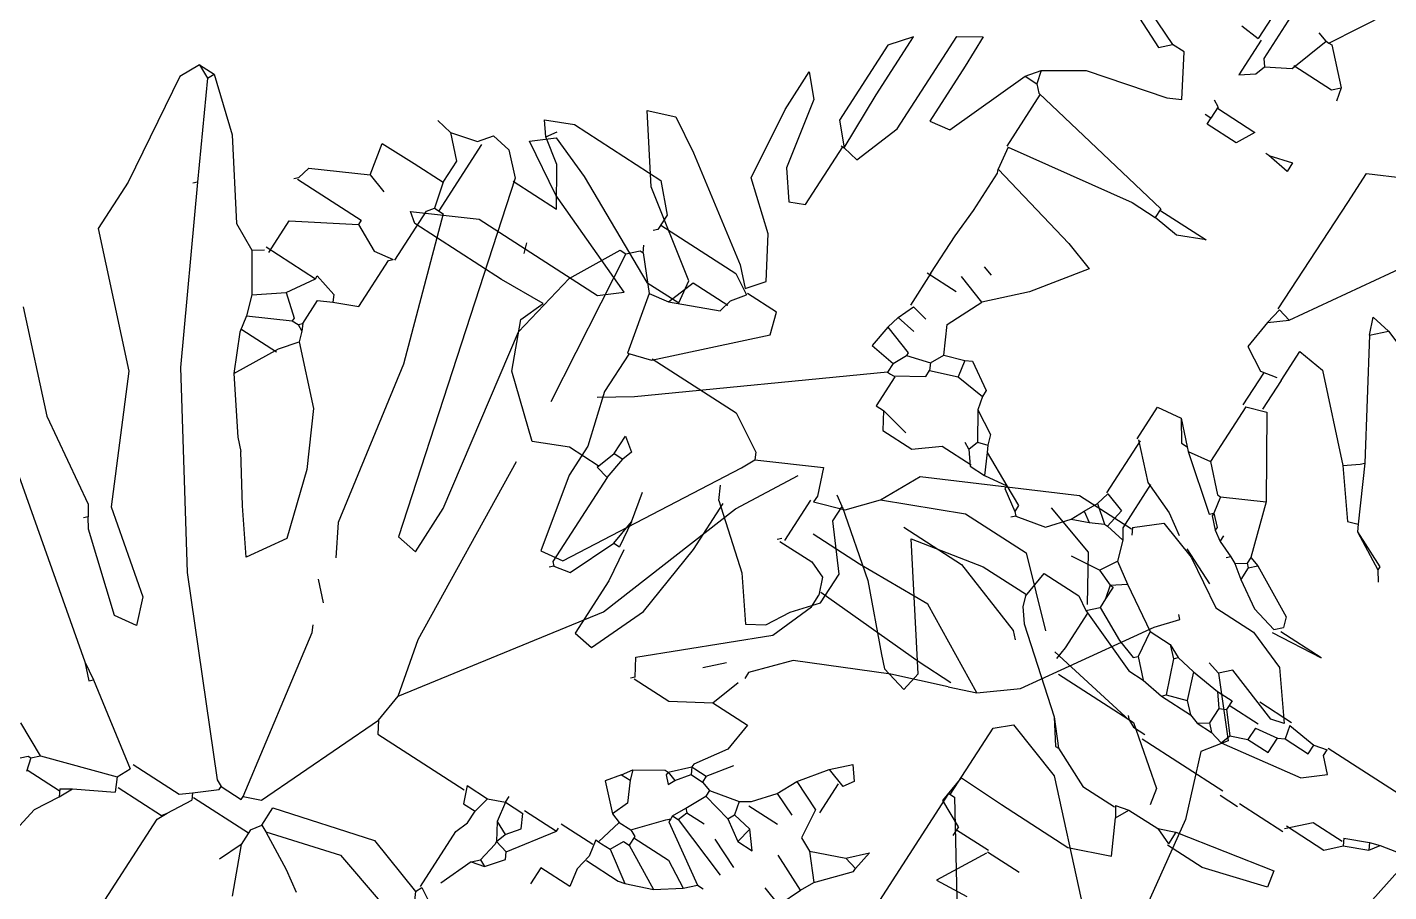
# Model space of a CAD drawing. Header units: metres. Extents: x 1769 to 3632, y 809 to 2652.
# Drawn here: x 2738.3548 to 2738.5977, y 1806.4621 to 1806.6162 of the extents above; entities that cross this region are included whole.
import ezdxf

# ---------------------------------------------------------------- set-up
doc = ezdxf.new("R2010")
doc.units = ezdxf.units.M
doc.header["$LTSCALE"] = 10
doc.layers.add('A-ELEV0', color=7, linetype='Continuous')
doc.layers.add('L-PLNT', color=66, linetype='Continuous')

# ---------------------------------------------------------------- blocks, each defined once
blk = doc.blocks.new('GARRA DE LEON')
at = {"layer": 'L-PLNT', "color": 65, "linetype": 'Continuous'}
for p, q in [((1272.9747, 334.9679), (1272.9706, 334.9514)), ((1273.0286, 334.9265), (1272.9747, 334.9679)), ((1272.8132, 334.9306), (1272.689, 334.9493)), ((1272.9706, 334.9514), (1272.9954, 334.881)), ((1272.8919, 334.9017), (1272.8132, 334.9306)), ((1272.9209, 334.9224), (1272.8919, 334.9017)), ((1272.983, 334.8685), (1272.9209, 334.9224)), ((1273.0472, 334.8768), (1273.0286, 334.9265)), ((1272.8256, 334.881), (1272.805, 334.8851)), ((1272.8774, 334.8147), (1272.8256, 334.881)), ((1272.9954, 334.881), (1272.983, 334.8685)), ((1272.7718, 334.7691), (1272.6642, 334.8768)), ((1272.983, 334.8685), (1272.9872, 334.852)), ((1273.0472, 334.823), (1273.0472, 334.8768)), ((1272.8774, 334.707), (1272.8774, 334.8147)), ((1273.0824, 334.765), (1273.0472, 334.823)), ((1272.9872, 334.7733), (1273.012, 334.794)), ((1273.012, 334.794), (1273.0162, 334.7898)), ((1272.7967, 334.6946), (1272.7718, 334.7691)), ((1272.8836, 334.707), (1272.9872, 334.7733)), ((1273.099, 334.7153), (1273.0824, 334.765)), ((1272.6849, 334.6822), (1272.5689, 334.7609)), ((1273.0741, 334.6863), (1273.099, 334.7153)), ((1272.8381, 334.678), (1272.8836, 334.707)), ((1272.6849, 334.6739), (1272.6849, 334.6822)), ((1272.7801, 334.676), (1272.7967, 334.6946)), ((1272.9085, 334.6967), (1272.8919, 334.6946)), ((1272.9582, 334.6967), (1272.9085, 334.6967)), ((1273.0203, 334.6573), (1272.9665, 334.6905)), ((1273.0741, 334.6863), (1273.0658, 334.6905)), ((1273.0721, 334.6118), (1273.0721, 334.6863)), ((1272.5316, 334.6739), (1272.6849, 334.6739)), ((1272.6849, 334.676), (1272.7801, 334.676)), ((1272.805, 334.6366), (1272.8381, 334.678)), ((1272.9789, 334.5952), (1272.9126, 334.6656)), ((1273.041, 334.5911), (1273.0203, 334.6573)), ((1272.573, 334.6325), (1272.5482, 334.6283)), ((1272.5523, 334.6118), (1272.573, 334.6325)), ((1272.7925, 334.6035), (1272.805, 334.6366)), ((1272.805, 334.6366), (1272.8629, 334.529)), ((1272.8919, 334.6325), (1272.8836, 334.6408)), ((1272.925, 334.5372), (1272.8919, 334.6325)), ((1272.5068, 334.5952), (1272.544, 334.6283)), ((1272.544, 334.6283), (1272.5482, 334.6283)), ((1272.5523, 334.6118), (1272.5482, 334.6283)), ((1272.5358, 334.5704), (1272.5523, 334.6118)), ((1272.7925, 334.6035), (1272.7677, 334.5372)), ((1272.7987, 334.5579), (1272.7987, 334.6035)), ((1272.9872, 334.4378), (1273.0721, 334.6118)), ((1272.4612, 334.5745), (1272.4902, 334.5869)), ((1272.4902, 334.5869), (1272.5068, 334.5952)), ((1272.4902, 334.5869), (1272.5109, 334.5414)), ((1272.5358, 334.5704), (1272.5068, 334.5952)), ((1272.9789, 334.5082), (1272.9789, 334.5952)), ((1272.4612, 334.5745), (1272.4695, 334.5497)), ((1272.544, 334.5538), (1272.5358, 334.5704)), ((1272.6352, 334.5704), (1272.6227, 334.5621)), ((1272.6517, 334.5579), (1272.6352, 334.5704)), ((1272.5813, 334.5497), (1272.544, 334.5538)), ((1272.5813, 334.5559), (1272.6227, 334.5559)), ((1272.631, 334.5372), (1272.6227, 334.5621)), ((1272.631, 334.5372), (1272.6517, 334.5579)), ((1272.805, 334.413), (1272.7987, 334.5579)), ((1272.5979, 334.5124), (1272.5813, 334.5497)), ((1272.5979, 334.5124), (1272.631, 334.5372)), ((1272.7677, 334.5372), (1272.718, 334.4296)), ((1272.925, 334.4544), (1272.925, 334.5372)), ((1272.542, 334.4793), (1272.542, 334.5207)), ((1272.573, 334.5), (1272.5606, 334.529)), ((1272.8629, 334.529), (1272.8588, 334.4337)), ((1272.4861, 334.4668), (1272.4695, 334.5041)), ((1272.4985, 334.4917), (1272.4985, 334.5124)), ((1272.4985, 334.5124), (1272.5192, 334.4958)), ((1272.573, 334.5), (1272.5979, 334.5124)), ((1272.9375, 334.413), (1272.9789, 334.5082)), ((1272.4281, 334.4793), (1272.4281, 334.4875)), ((1272.4819, 334.4171), (1272.4529, 334.4958)), ((1272.4985, 334.4917), (1272.5192, 334.4958)), ((1272.515, 334.4668), (1272.4985, 334.4917)), ((1272.5234, 334.471), (1272.5192, 334.4958)), ((1272.5482, 334.4793), (1272.573, 334.5)), ((1272.4157, 334.4668), (1272.4281, 334.4793)), ((1272.4736, 334.4089), (1272.4281, 334.4793)), ((1272.515, 334.4668), (1272.5234, 334.471)), ((1272.5399, 334.4668), (1272.5234, 334.471)), ((1272.5399, 334.4668), (1272.5482, 334.4793)), ((1272.395, 334.4378), (1272.4157, 334.4668)), ((1272.4343, 334.4337), (1272.4157, 334.4668)), ((1272.5234, 334.4296), (1272.515, 334.4668)), ((1272.5316, 334.4296), (1272.5399, 334.4668)), ((1272.3825, 334.4047), (1272.395, 334.4378)), ((1272.424, 334.384), (1272.395, 334.4378)), ((1272.4944, 334.4213), (1272.4944, 334.4461)), ((1272.544, 334.4171), (1272.573, 334.4378)), ((1272.9375, 334.413), (1272.9872, 334.4378)), ((1272.4343, 334.384), (1272.4343, 334.4337)), ((1272.4819, 334.4171), (1272.4944, 334.4213)), ((1272.4985, 334.4171), (1272.4944, 334.4213)), ((1272.4985, 334.4171), (1272.5234, 334.4296)), ((1272.5316, 334.4296), (1272.5234, 334.4296)), ((1272.5358, 334.4171), (1272.5316, 334.4296)), ((1272.5855, 334.4213), (1272.5482, 334.3964)), ((1272.6227, 334.4254), (1272.5855, 334.4213)), ((1272.6227, 334.3757), (1272.6227, 334.4254)), ((1272.718, 334.4296), (1272.6766, 334.3923)), ((1272.8588, 334.4337), (1272.8588, 334.3674)), ((1272.3805, 334.3964), (1272.3825, 334.4047)), ((1272.4074, 334.3674), (1272.3825, 334.4047)), ((1272.4405, 334.3757), (1272.4736, 334.4047)), ((1272.4736, 334.4047), (1272.4778, 334.4089)), ((1272.4778, 334.4089), (1272.4736, 334.4089)), ((1272.4819, 334.4089), (1272.4778, 334.4089)), ((1272.4819, 334.4089), (1272.4985, 334.4171)), ((1272.4819, 334.4089), (1272.4819, 334.4171)), ((1272.5358, 334.4006), (1272.5358, 334.4171)), ((1272.544, 334.4171), (1272.5358, 334.4171)), ((1272.544, 334.4006), (1272.544, 334.4171)), ((1272.7304, 334.3923), (1272.7842, 334.413)), ((1272.7842, 334.413), (1272.8008, 334.413)), ((1272.8215, 334.4047), (1272.8008, 334.413)), ((1272.8298, 334.384), (1272.8215, 334.4047)), ((1272.9043, 334.384), (1272.9375, 334.413)), ((1272.3805, 334.3509), (1272.3805, 334.3964)), ((1272.5109, 334.384), (1272.5192, 334.3882)), ((1272.5192, 334.3882), (1272.5358, 334.4006)), ((1272.5234, 334.3757), (1272.5192, 334.3882)), ((1272.5234, 334.3757), (1272.544, 334.3964)), ((1272.544, 334.3964), (1272.5358, 334.4006)), ((1272.544, 334.3964), (1272.544, 334.4006)), ((1272.5482, 334.3964), (1272.544, 334.3964)), ((1272.6186, 334.2681), (1272.7304, 334.3923)), ((1272.6227, 334.3757), (1272.66, 334.3882)), ((1272.6766, 334.3923), (1272.6683, 334.3923)), ((1272.4074, 334.3674), (1272.424, 334.3757)), ((1272.424, 334.3757), (1272.424, 334.384)), ((1272.4364, 334.384), (1272.424, 334.384)), ((1272.4405, 334.3757), (1272.4364, 334.384)), ((1272.4405, 334.3592), (1272.4405, 334.3757)), ((1272.5026, 334.3385), (1272.5234, 334.3716)), ((1272.5192, 334.3757), (1272.5109, 334.384)), ((1272.5234, 334.3757), (1272.5192, 334.3757)), ((1272.5234, 334.3716), (1272.5234, 334.3757)), ((1272.5958, 334.3302), (1272.6227, 334.3757)), ((1272.8298, 334.3385), (1272.8298, 334.384)), ((1272.8919, 334.3467), (1272.9043, 334.384)), ((1272.4074, 334.355), (1272.4074, 334.3674)), ((1272.4074, 334.3509), (1272.4405, 334.3592)), ((1272.4074, 334.3509), (1272.4074, 334.355)), ((1272.4447, 334.3467), (1272.4405, 334.3592)), ((1272.4654, 334.355), (1272.4447, 334.3467)), ((1272.4902, 334.3426), (1272.4654, 334.355)), ((1272.6517, 334.3426), (1272.6724, 334.3633)), ((1272.366, 334.3467), (1272.3432, 334.3509)), ((1272.3432, 334.3509), (1272.3432, 334.3095)), ((1272.3867, 334.3509), (1272.366, 334.3467)), ((1272.4074, 334.3467), (1272.3867, 334.3509)), ((1272.4012, 334.3012), (1272.4012, 334.3467)), ((1272.4074, 334.3467), (1272.4074, 334.3509)), ((1272.4736, 334.3177), (1272.4447, 334.3467)), ((1272.4902, 334.3302), (1272.4902, 334.3426)), ((1272.5026, 334.3385), (1272.4902, 334.3426)), ((1272.4902, 334.3302), (1272.5026, 334.3385)), ((1272.834, 334.3385), (1272.8298, 334.3343)), ((1272.834, 334.3426), (1272.8919, 334.3426)), ((1272.9002, 334.3467), (1272.8919, 334.3467)), ((1272.9333, 334.3343), (1272.9002, 334.3467)), ((1272.4902, 334.3302), (1272.4736, 334.3177)), ((1272.5958, 334.2805), (1272.5958, 334.3302)), ((1272.8961, 334.2598), (1272.9333, 334.3343)), ((1272.3432, 334.3095), (1272.3204, 334.3095)), ((1272.834, 334.2722), (1272.9085, 334.3136)), ((1272.337, 334.2639), (1272.3908, 334.3012)), ((1272.3908, 334.2556), (1272.3908, 334.3012)), ((1272.3908, 334.3012), (1272.395, 334.3012)), ((1272.5979, 334.2805), (1272.5938, 334.2763)), ((1272.5979, 334.2805), (1272.6186, 334.2681)), ((1272.6434, 334.2059), (1272.834, 334.2722)), ((1272.308, 334.2515), (1272.3287, 334.2681)), ((1272.3287, 334.2681), (1272.337, 334.2639)), ((1272.3411, 334.2474), (1272.337, 334.2639)), ((1272.3536, 334.2515), (1272.3701, 334.2639)), ((1272.3701, 334.2639), (1272.3867, 334.2556)), ((1272.3867, 334.2308), (1272.3867, 334.2556)), ((1272.8795, 334.2515), (1272.8961, 334.2598)), ((1272.9043, 334.2556), (1272.8961, 334.2598)), ((1272.9313, 334.2101), (1272.9043, 334.2556)), ((1272.3039, 334.2349), (1272.308, 334.2515)), ((1272.3039, 334.2349), (1272.3121, 334.2432)), ((1272.3121, 334.2432), (1272.308, 334.2515)), ((1272.3121, 334.2432), (1272.337, 334.2474)), ((1272.3411, 334.2474), (1272.337, 334.2474)), ((1272.3411, 334.2474), (1272.3536, 334.2515)), ((1272.3619, 334.2349), (1272.3411, 334.2474)), ((1272.3619, 334.2349), (1272.3536, 334.2515)), ((1272.6683, 334.1314), (1272.8795, 334.2515)), ((1272.2459, 334.2018), (1272.2335, 334.2225)), ((1272.3039, 334.2349), (1272.2625, 334.2184)), ((1272.3867, 334.2308), (1272.3619, 334.2349)), ((1272.3784, 334.2101), (1272.3867, 334.2308)), ((1272.3867, 334.2308), (1272.395, 334.2308)), ((1272.2376, 334.1977), (1272.1962, 334.2184)), ((1272.3246, 334.1997), (1272.3411, 334.2059)), ((1272.3411, 334.2059), (1272.3577, 334.2059)), ((1272.3577, 334.2059), (1272.3784, 334.2101)), ((1272.3577, 334.1894), (1272.3577, 334.2059)), ((1272.3784, 334.1811), (1272.3784, 334.2101)), ((1272.424, 334.0527), (1272.6434, 334.2059)), ((1272.9313, 334.09), (1272.9313, 334.2101)), ((1272.2376, 334.1977), (1272.2459, 334.2018)), ((1272.2625, 334.1231), (1272.2376, 334.1977)), ((1272.2459, 334.1997), (1272.3246, 334.1997)), ((1272.3784, 334.1811), (1272.3577, 334.1894)), ((1272.9292, 334.09), (1273.0327, 334.1935)), ((1273.0327, 334.1935), (1273.0596, 334.1852)), ((1272.3722, 334.0569), (1272.3722, 334.1811)), ((1273.0596, 334.1852), (1273.0596, 334.1438)), ((1272.2252, 334.0983), (1272.2045, 334.1687)), ((1273.041, 334.1314), (1273.0576, 334.1438)), ((1273.0721, 334.119), (1273.0576, 334.1438)), ((1272.6642, 334.1024), (1272.6683, 334.1314)), ((1272.9996, 334.0693), (1273.0244, 334.1273)), ((1273.0244, 334.1273), (1273.041, 334.1314)), ((1273.0348, 334.0817), (1273.0348, 334.1314)), ((1272.2293, 333.9989), (1272.2625, 334.1231)), ((1273.0721, 334.0113), (1273.0721, 334.119)), ((1272.2003, 334.0072), (1272.2252, 334.0983)), ((1272.7594, 334.0817), (1272.6642, 334.1024)), ((1272.1755, 334.0527), (1272.1589, 334.0776)), ((1272.8008, 334.0817), (1272.7594, 334.0817)), ((1272.8671, 334.0631), (1272.8008, 334.0817)), ((1272.9209, 334.061), (1272.9292, 334.09)), ((1272.9996, 334.0693), (1273.0348, 334.0817)), ((1272.9209, 334.0631), (1272.8671, 334.0631)), ((1272.9954, 334.0444), (1272.9209, 334.061)), ((1272.9954, 334.0444), (1272.9996, 334.0693)), ((1272.2003, 334.0072), (1272.1755, 334.0527)), ((1272.2293, 333.9823), (1272.3867, 334.0486)), ((1272.3867, 334.0486), (1272.3722, 334.0569)), ((1272.3867, 334.0486), (1272.424, 334.0527)), ((1272.424, 334.0527), (1272.4944, 334.0361)), ((1273.0327, 334.0113), (1272.9954, 334.0444)), ((1272.4944, 334.0361), (1272.7387, 334.0196)), ((1270.6432, 334.0154), (1270.5397, 333.9989)), ((1272.1713, 333.9906), (1272.1134, 334.0154)), ((1273.0203, 333.9947), (1272.8215, 334.0154)), ((1273.0327, 334.0072), (1273.0327, 334.0113)), ((1273.0327, 334.0113), (1273.041, 334.0072)), ((1273.0658, 334.0113), (1273.0617, 334.0072)), ((1273.0866, 334.0113), (1273.0658, 334.0113)), ((1273.1176, 333.9823), (1273.0866, 334.0113)), ((1270.6432, 333.9782), (1270.6474, 333.9989)), ((1270.7075, 333.8622), (1270.7075, 333.9947)), ((1272.1921, 333.9906), (1272.2045, 333.9989)), ((1272.2045, 333.9989), (1272.2003, 334.0072)), ((1272.2045, 333.9989), (1272.2293, 333.9989)), ((1273.0203, 333.9947), (1273.0327, 334.0072)), ((1273.0203, 333.9865), (1273.0203, 333.9947)), ((1270.6308, 333.9699), (1270.6432, 333.9782)), ((1270.6391, 333.9657), (1270.6432, 333.9782)), ((1272.1713, 333.9906), (1272.1423, 333.9782)), ((1272.1921, 333.9906), (1272.1713, 333.9906)), ((1272.1879, 333.9119), (1272.1879, 333.9906)), ((1272.2211, 333.9616), (1272.2293, 333.9823)), ((1272.5813, 333.9761), (1272.6434, 333.9761)), ((1272.5855, 333.9492), (1272.5813, 333.9761)), ((1272.6434, 333.9761), (1272.8712, 333.9368)), ((1272.9582, 333.9533), (1273.0203, 333.9865)), ((1273.1176, 333.8581), (1273.1176, 333.9823)), ((1270.6184, 333.9409), (1270.6308, 333.9699)), ((1270.6267, 333.9368), (1270.6391, 333.9657)), ((1270.6391, 333.9657), (1270.6308, 333.9699)), ((1272.2169, 333.9326), (1272.2169, 333.9616)), ((1272.2169, 333.9616), (1272.2211, 333.9616)), ((1272.2211, 333.9616), (1272.4322, 333.9243)), ((1273.0244, 333.8332), (1272.5855, 333.9492)), ((1272.8712, 333.9368), (1272.9582, 333.9533)), ((1270.6018, 333.9243), (1270.6184, 333.9409)), ((1270.6267, 333.9368), (1270.6184, 333.9409)), ((1270.6225, 333.8953), (1270.6225, 333.9368)), ((1272.1921, 333.9078), (1272.2128, 333.9326)), ((1272.2128, 333.9326), (1272.2169, 333.9326)), ((1272.2211, 333.9243), (1272.2169, 333.9326)), ((1270.6018, 333.8705), (1270.6018, 333.9243)), ((1272.1548, 333.8953), (1272.1838, 333.9119)), ((1272.1921, 333.9078), (1272.1838, 333.9119)), ((1272.4115, 333.7587), (1272.2211, 333.9243)), ((1272.4322, 333.9243), (1272.4405, 333.9202)), ((1272.4902, 333.8953), (1272.4695, 333.9161)), ((1270.5977, 333.8705), (1270.6225, 333.8953)), ((1272.1423, 333.8891), (1272.1548, 333.8953)), ((1272.1486, 333.8912), (1272.1548, 333.8953)), ((1272.1817, 333.8953), (1272.1921, 333.9078)), ((1272.1817, 333.8291), (1272.1817, 333.8953)), ((1272.5606, 333.8788), (1272.5234, 333.8995)), ((1273.0203, 333.8332), (1273.0203, 333.8953)), ((1273.0203, 333.8953), (1273.0658, 333.8664)), ((1270.5273, 333.8912), (1270.5045, 333.8125)), ((1270.5232, 333.7628), (1270.548, 333.8871)), ((1270.548, 333.8871), (1270.5273, 333.8912)), ((1270.6598, 333.8539), (1270.6805, 333.8788)), ((1270.6805, 333.8788), (1270.6971, 333.8622)), ((1271.9767, 333.8891), (1272.1423, 333.8891)), ((1272.1486, 333.8291), (1272.1486, 333.8912)), ((1272.7635, 333.8415), (1272.5606, 333.8788)), ((1272.9665, 333.8871), (1272.954, 333.8912)), ((1270.5936, 333.8084), (1270.5936, 333.8705)), ((1270.6971, 333.8622), (1270.7053, 333.8622)), ((1270.7012, 333.8457), (1270.7053, 333.8622)), ((1273.0658, 333.8664), (1273.0866, 333.8374)), ((1270.6432, 333.7504), (1270.6598, 333.8539)), ((1270.6888, 333.8125), (1270.6888, 333.8457)), ((1270.6888, 333.8457), (1270.7012, 333.8457)), ((1270.7053, 333.8084), (1270.7012, 333.8457)), ((1273.0866, 333.8374), (1273.099, 333.8457)), ((1273.1031, 333.8249), (1273.1176, 333.8581)), ((1272.1175, 333.7835), (1272.1423, 333.8291)), ((1272.1589, 333.8208), (1272.1423, 333.8291)), ((1272.1589, 333.8208), (1272.1755, 333.8291)), ((1272.2417, 333.7338), (1272.1755, 333.8291)), ((1272.5109, 333.8374), (1272.4654, 333.8084)), ((1272.5938, 333.8125), (1272.5109, 333.8374)), ((1272.9416, 333.7835), (1272.7635, 333.8415)), ((1273.0493, 333.8084), (1273.0244, 333.8332)), ((1273.0866, 333.8374), (1273.1031, 333.8249)), ((1270.5045, 333.8125), (1270.5045, 333.7628)), ((1270.6847, 333.8042), (1270.6888, 333.8125)), ((1270.7053, 333.8084), (1270.6888, 333.8125)), ((1272.1299, 333.7297), (1272.1589, 333.8208)), ((1272.66, 333.7794), (1272.5938, 333.8125)), ((1270.5894, 333.7835), (1270.5894, 333.8084)), ((1270.5894, 333.7835), (1270.5894, 333.8084)), ((1270.6639, 333.7753), (1270.6639, 333.8042)), ((1270.6639, 333.8042), (1270.6847, 333.8042)), ((1270.6805, 333.7753), (1270.6847, 333.8042)), ((1270.7095, 333.8084), (1270.7095, 333.7628)), ((1270.7882, 333.7297), (1270.7944, 333.796)), ((1270.7944, 333.796), (1270.7944, 333.738)), ((1270.9207, 333.796), (1270.9083, 333.8042)), ((1270.9456, 333.7504), (1270.9207, 333.796)), ((1270.9249, 333.796), (1270.9207, 333.796)), ((1270.9456, 333.7504), (1270.9249, 333.796)), ((1272.4654, 333.8084), (1272.515, 333.7711)), ((1273.0534, 333.7835), (1273.0493, 333.8084)), ((1270.5956, 333.6676), (1270.5956, 333.7835)), ((1272.1009, 333.7753), (1272.1175, 333.7835)), ((1272.1092, 333.7711), (1272.1175, 333.7835)), ((1272.718, 333.7214), (1272.66, 333.7794)), ((1272.9416, 333.7711), (1272.9416, 333.7835)), ((1273.0369, 333.7711), (1273.0534, 333.7835)), ((1270.6557, 333.7545), (1270.6639, 333.7753)), ((1270.6805, 333.7753), (1270.6639, 333.7753)), ((1270.6867, 333.7338), (1270.6867, 333.7753)), ((1272.0719, 333.7587), (1272.1009, 333.7753)), ((1272.1092, 333.7711), (1272.1009, 333.7753)), ((1272.1072, 333.7256), (1272.1072, 333.7711)), ((1272.515, 333.7711), (1272.5689, 333.7338)), ((1272.8629, 333.7649), (1272.9333, 333.7649)), ((1272.9333, 333.7649), (1272.9416, 333.7711)), ((1273.0369, 333.7773), (1272.9416, 333.7773)), ((1272.9747, 333.7628), (1272.9416, 333.7711)), ((1273.0286, 333.738), (1273.0369, 333.7711)), ((1270.5149, 333.7421), (1270.5066, 333.7628)), ((1270.5232, 333.7628), (1270.5066, 333.7628)), ((1270.5149, 333.7421), (1270.5232, 333.7628)), ((1270.6432, 333.7504), (1270.6557, 333.7545)), ((1270.6474, 333.7338), (1270.6432, 333.7504)), ((1270.6805, 333.7338), (1270.6557, 333.7545)), ((1270.9538, 333.7463), (1270.9456, 333.7504)), ((1271.9767, 333.7421), (1272.0719, 333.7587)), ((1272.6144, 333.6179), (1272.4115, 333.7587)), ((1272.7801, 333.7297), (1272.7925, 333.7587)), ((1272.7925, 333.7587), (1272.8588, 333.7587)), ((1272.8588, 333.738), (1272.8629, 333.7628)), ((1272.8588, 333.7587), (1272.8629, 333.7628)), ((1272.9737, 333.7214), (1272.9737, 333.7628)), ((1273.0037, 333.7628), (1272.9747, 333.7628)), ((1273.0286, 333.738), (1273.0037, 333.7628)), ((1270.5149, 333.7007), (1270.5149, 333.7421)), ((1270.6474, 333.7131), (1270.6474, 333.7338)), ((1270.6557, 333.7256), (1270.6474, 333.7338)), ((1270.6764, 333.7256), (1270.6805, 333.7338)), ((1270.6929, 333.7338), (1270.6805, 333.7338)), ((1270.6929, 333.7131), (1270.6929, 333.7338)), ((1270.7923, 333.7297), (1270.8006, 333.738)), ((1270.813, 333.7338), (1270.8006, 333.738)), ((1270.8462, 333.6717), (1270.813, 333.7338)), ((1270.9497, 333.7338), (1270.9538, 333.7463)), ((1271.0035, 333.6924), (1270.9497, 333.7338)), ((1271.0201, 333.7131), (1270.9538, 333.7463)), ((1272.2376, 333.7297), (1272.2417, 333.7338)), ((1272.2542, 333.7131), (1272.2417, 333.7338)), ((1272.3246, 333.7421), (1272.3204, 333.7131)), ((1272.3577, 333.7297), (1272.3246, 333.7421)), ((1272.5813, 333.7214), (1272.5689, 333.7338)), ((1272.5813, 333.7214), (1272.5689, 333.7338)), ((1272.8754, 333.7049), (1272.8588, 333.738)), ((1273.0286, 333.738), (1273.0327, 333.7173)), ((1270.6474, 333.7131), (1270.6557, 333.7256)), ((1270.6764, 333.7256), (1270.6557, 333.7256)), ((1270.6929, 333.7131), (1270.6764, 333.7256)), ((1270.8006, 333.6966), (1270.7923, 333.7297)), ((1272.1217, 333.7214), (1272.1051, 333.7256)), ((1272.1092, 333.7049), (1272.1217, 333.7173)), ((1272.1217, 333.7214), (1272.1299, 333.7297)), ((1272.1217, 333.7173), (1272.1217, 333.7214)), ((1272.1299, 333.7297), (1272.1507, 333.6883)), ((1272.2542, 333.7131), (1272.2376, 333.7297)), ((1272.4281, 333.6386), (1272.3577, 333.7297)), ((1272.6434, 333.6759), (1272.5813, 333.7214)), ((1272.6973, 333.7049), (1272.718, 333.7214)), ((1272.7304, 333.7173), (1272.718, 333.7214)), ((1272.7346, 333.709), (1272.7304, 333.7173)), ((1272.7387, 333.7131), (1272.7304, 333.7173)), ((1272.7718, 333.7131), (1272.7801, 333.7297)), ((1272.7884, 333.7256), (1272.7801, 333.7297)), ((1272.7967, 333.6966), (1272.7884, 333.7256)), ((1272.9727, 333.6759), (1272.9737, 333.7214)), ((1270.4372, 333.6634), (1270.4569, 333.7131)), ((1270.4569, 333.7131), (1270.4983, 333.6924)), ((1270.4983, 333.6924), (1270.5149, 333.7007)), ((1270.5107, 333.6841), (1270.5149, 333.7007)), ((1270.6515, 333.7007), (1270.6474, 333.7131)), ((1270.6515, 333.6593), (1270.6515, 333.7007)), ((1270.6639, 333.6883), (1270.6515, 333.7007)), ((1270.6971, 333.6759), (1270.6929, 333.7131)), ((1271.0035, 333.6924), (1271.0159, 333.709)), ((1271.0159, 333.709), (1271.0201, 333.7131)), ((1271.1526, 333.6345), (1271.0201, 333.7131)), ((1272.4074, 333.5144), (1272.2542, 333.7131)), ((1272.3204, 333.7131), (1272.3908, 333.6303)), ((1272.6434, 333.6759), (1272.6973, 333.7049)), ((1272.6931, 333.6552), (1272.6931, 333.7049)), ((1272.7097, 333.651), (1272.7346, 333.7007)), ((1272.7346, 333.709), (1272.7387, 333.7131)), ((1272.7346, 333.7007), (1272.7346, 333.709)), ((1272.7387, 333.7007), (1272.7346, 333.7007)), ((1272.7387, 333.7131), (1272.7718, 333.7131)), ((1272.7594, 333.6759), (1272.7387, 333.7007)), ((1272.834, 333.6324), (1272.8754, 333.7049)), ((1272.8816, 333.7049), (1272.8754, 333.7049)), ((1272.8816, 333.6137), (1272.8816, 333.7049)), ((1272.9333, 333.6841), (1272.925, 333.709)), ((1270.5107, 333.6841), (1270.4983, 333.6924)), ((1270.5087, 333.6386), (1270.5087, 333.6841)), ((1270.6557, 333.6634), (1270.6639, 333.6883)), ((1270.6971, 333.6759), (1270.6639, 333.6883)), ((1270.8213, 333.6634), (1270.8006, 333.6966)), ((1271.0864, 333.6096), (1271.0035, 333.6924)), ((1271.1692, 333.651), (1271.1568, 333.6841)), ((1272.7594, 333.6759), (1272.7925, 333.6966)), ((1272.7925, 333.6262), (1272.7925, 333.6966)), ((1272.7925, 333.6966), (1272.7967, 333.6966)), ((1272.9002, 333.6179), (1272.9333, 333.6841)), ((1272.9333, 333.6841), (1272.9727, 333.6759)), ((1270.6018, 333.651), (1270.6018, 333.6676)), ((1270.6018, 333.651), (1270.6018, 333.6676)), ((1270.7012, 333.651), (1270.6971, 333.6759)), ((1270.8379, 333.6634), (1270.8462, 333.6717)), ((1270.8503, 333.6593), (1270.8462, 333.6717)), ((1272.689, 333.6552), (1272.6434, 333.6759)), ((1272.7346, 333.6427), (1272.7594, 333.6759)), ((1270.4372, 333.5682), (1270.4372, 333.6634)), ((1270.606, 333.6427), (1270.6018, 333.651)), ((1270.6515, 333.6593), (1270.6557, 333.6634)), ((1270.6557, 333.6303), (1270.6515, 333.6593)), ((1270.6971, 333.6469), (1270.6557, 333.6634)), ((1270.6971, 333.6469), (1270.7012, 333.651)), ((1270.7095, 333.6345), (1270.7012, 333.651)), ((1270.8337, 333.6469), (1270.8213, 333.6634)), ((1270.8379, 333.6634), (1270.8213, 333.6634)), ((1270.8337, 333.6469), (1270.842, 333.6593)), ((1270.842, 333.6593), (1270.8379, 333.6634)), ((1270.8503, 333.6593), (1270.842, 333.6593)), ((1270.9166, 333.6386), (1270.8503, 333.6593)), ((1271.1526, 333.6345), (1271.1692, 333.651)), ((1271.1733, 333.6262), (1271.1692, 333.651)), ((1272.7097, 333.651), (1272.689, 333.6552)), ((1272.7346, 333.6427), (1272.7097, 333.651)), ((1270.5314, 333.5889), (1270.5087, 333.6386)), ((1270.606, 333.6427), (1270.6267, 333.5226)), ((1270.606, 333.6427), (1270.6101, 333.6386)), ((1270.7095, 333.6345), (1270.6971, 333.6469)), ((1270.7095, 333.6055), (1270.7095, 333.6345)), ((1270.8172, 333.5889), (1270.7965, 333.6345)), ((1270.8379, 333.6386), (1270.8337, 333.6469)), ((1270.8379, 333.6386), (1270.8337, 333.6345)), ((1270.8462, 333.6179), (1270.8379, 333.6386)), ((1270.8917, 333.5889), (1270.9166, 333.6386)), ((1271.0077, 333.5806), (1270.9166, 333.6386)), ((1271.1153, 333.5433), (1271.2603, 333.6345)), ((1271.1526, 333.6345), (1271.1733, 333.6262)), ((1272.5772, 333.5682), (1272.4281, 333.6386)), ((1272.7801, 333.6137), (1272.7346, 333.6427)), ((1272.7884, 333.6324), (1272.834, 333.6324)), ((1270.3803, 333.5848), (1270.3803, 333.6303)), ((1270.6557, 333.6096), (1270.6557, 333.6303)), ((1270.6764, 333.6096), (1270.6557, 333.6303)), ((1270.8545, 333.6055), (1270.8462, 333.6179)), ((1270.8462, 333.6179), (1270.8545, 333.6179)), ((1272.3908, 333.6303), (1272.4033, 333.622)), ((1272.4033, 333.622), (1272.3991, 333.6179)), ((1272.4157, 333.6137), (1272.4033, 333.622)), ((1272.8132, 333.5144), (1272.6144, 333.6179)), ((1272.7801, 333.6137), (1272.7884, 333.6262)), ((1272.8836, 333.6137), (1272.9002, 333.6179)), ((1270.6888, 333.5268), (1270.6557, 333.6096)), ((1270.6722, 333.6055), (1270.6764, 333.6096)), ((1270.6805, 333.5806), (1270.6722, 333.6055)), ((1270.7095, 333.6055), (1270.6764, 333.6096)), ((1270.7426, 333.5516), (1270.7095, 333.6055)), ((1270.8586, 333.6055), (1270.8545, 333.6055)), ((1270.8669, 333.593), (1270.8545, 333.6055)), ((1270.871, 333.593), (1270.8586, 333.6055)), ((1271.0905, 333.5744), (1271.0864, 333.6096)), ((1272.4778, 333.5144), (1272.4157, 333.6137)), ((1272.7967, 333.5806), (1272.7801, 333.6137)), ((1272.8836, 333.6137), (1272.8795, 333.6096)), ((1270.3182, 333.5516), (1270.3213, 333.593)), ((1270.3782, 333.5848), (1270.3182, 333.5516)), ((1270.3824, 333.5392), (1270.3824, 333.5848)), ((1270.5604, 333.5641), (1270.5314, 333.5889)), ((1270.5314, 333.5848), (1270.5314, 333.5889)), ((1270.5604, 333.5641), (1270.5314, 333.5848)), ((1270.8669, 333.5889), (1270.871, 333.593)), ((1270.871, 333.593), (1270.8669, 333.593)), ((1270.9166, 333.5268), (1270.8669, 333.5889)), ((1270.8917, 333.5889), (1270.871, 333.593)), ((1270.8917, 333.5848), (1270.8917, 333.5889)), ((1270.9207, 333.5558), (1270.8917, 333.5848)), ((1270.4383, 333.5102), (1270.4372, 333.5682)), ((1270.7012, 333.5392), (1270.6805, 333.5806)), ((1270.842, 333.5475), (1270.8255, 333.5723)), ((1270.9994, 333.5558), (1271.0077, 333.5806)), ((1271.0491, 333.5744), (1271.0077, 333.5744)), ((1271.0449, 333.5475), (1271.0491, 333.5682)), ((1271.0491, 333.5744), (1271.0905, 333.5744)), ((1271.3141, 333.5257), (1271.3348, 333.5682)), ((1272.7014, 333.444), (1272.5772, 333.5682)), ((1272.8836, 333.5185), (1272.7967, 333.5806)), ((1270.635, 333.4729), (1270.5604, 333.5641)), ((1270.7302, 333.5351), (1270.7426, 333.5516)), ((1270.7592, 333.5268), (1270.7426, 333.5516)), ((1270.9166, 333.5268), (1270.9207, 333.5558)), ((1270.9994, 333.5558), (1270.9207, 333.5558)), ((1271.0449, 333.5516), (1270.9994, 333.5516)), ((1270.3865, 333.5392), (1270.3741, 333.5392)), ((1270.3865, 333.5392), (1270.403, 333.5061)), ((1270.6888, 333.5268), (1270.7012, 333.5392)), ((1270.7136, 333.5392), (1270.7012, 333.5392)), ((1270.7302, 333.5351), (1270.7136, 333.5392)), ((1270.7302, 333.5392), (1270.7136, 333.5392)), ((1270.7302, 333.5351), (1270.7302, 333.5392)), ((1270.7385, 333.5144), (1270.7302, 333.5351)), ((1270.8586, 333.5061), (1270.842, 333.5475)), ((1271.0615, 333.5185), (1271.0449, 333.5475)), ((1271.0988, 333.5226), (1271.1153, 333.5433)), ((1271.1195, 333.5268), (1271.1153, 333.5433)), ((1270.6992, 333.5102), (1270.6888, 333.5268)), ((1270.7385, 333.5144), (1270.7592, 333.5268)), ((1270.7841, 333.5185), (1270.7592, 333.5268)), ((1270.7882, 333.4937), (1270.7841, 333.5185)), ((1270.7965, 333.5102), (1270.7841, 333.5185)), ((1270.9207, 333.5226), (1270.9166, 333.5268)), ((1270.9207, 333.5144), (1270.9207, 333.5226)), ((1270.9456, 333.4978), (1270.9207, 333.5226)), ((1271.0988, 333.5226), (1271.0615, 333.5185)), ((1271.0988, 333.5226), (1271.1195, 333.5268)), ((1271.1195, 333.5247), (1271.2727, 333.5257)), ((1271.2727, 333.5257), (1271.3141, 333.5257)), ((1272.9333, 333.4605), (1272.8836, 333.5185)), ((1270.403, 333.5061), (1270.4383, 333.5102)), ((1270.6992, 333.4605), (1270.6992, 333.5102)), ((1270.7385, 333.5144), (1270.7343, 333.4771)), ((1270.8586, 333.5102), (1270.7965, 333.5102)), ((1270.8959, 333.4688), (1270.8586, 333.5061)), ((1270.9456, 333.4978), (1270.9207, 333.5144)), ((1272.573, 333.4191), (1272.4778, 333.5144)), ((1272.8132, 333.5144), (1272.8091, 333.5102)), ((1272.925, 333.4564), (1272.8132, 333.5144)), ((1270.7799, 333.4729), (1270.7882, 333.4895)), ((1270.813, 333.4978), (1270.7882, 333.4937)), ((1270.7882, 333.4895), (1270.7882, 333.4937)), ((1270.8047, 333.4688), (1270.7882, 333.4895)), ((1270.8213, 333.4729), (1270.813, 333.4978)), ((1270.9414, 333.4667), (1270.9456, 333.4978)), ((1270.6515, 333.4605), (1270.635, 333.4729)), ((1270.6515, 333.4605), (1270.635, 333.4729)), ((1270.7716, 333.4522), (1270.7799, 333.4729)), ((1270.7882, 333.4605), (1270.7799, 333.4729)), ((1270.7882, 333.4605), (1270.8047, 333.4688)), ((1270.8047, 333.4688), (1270.8213, 333.4729)), ((1270.8959, 333.4709), (1270.8213, 333.4709)), ((1270.6639, 333.4564), (1270.6515, 333.4605)), ((1270.6639, 333.4564), (1270.6992, 333.4605)), ((1270.666, 333.3943), (1270.666, 333.4564)), ((1270.7468, 333.4315), (1270.7716, 333.4522)), ((1270.7716, 333.4522), (1270.7882, 333.4605)), ((1270.8959, 333.4667), (1270.9414, 333.4667)), ((1272.925, 333.4564), (1272.9333, 333.4605)), ((1272.9333, 333.4398), (1272.925, 333.4564)), ((1272.9333, 333.4398), (1272.9333, 333.4605)), ((1271.2769, 333.444), (1271.2644, 333.444)), ((1271.2644, 333.444), (1271.2686, 333.415)), ((1271.2686, 333.415), (1271.2769, 333.444)), ((1271.3845, 333.444), (1271.368, 333.4481)), ((1271.3763, 333.4357), (1271.3845, 333.444)), ((1271.3763, 333.3818), (1271.3763, 333.4357)), ((1271.4218, 333.4067), (1271.3845, 333.444)), ((1271.4218, 333.4025), (1271.4922, 333.444)), ((1272.7677, 333.444), (1272.7014, 333.444)), ((1272.9085, 333.4274), (1272.7677, 333.444)), ((1272.9333, 333.4398), (1272.9085, 333.4274)), ((1270.7385, 333.3943), (1270.7468, 333.4315)), ((1271.1423, 333.4067), (1271.1278, 333.3736)), ((1271.1423, 333.3404), (1271.1423, 333.4067)), ((1271.2686, 333.415), (1271.2686, 333.4108)), ((1271.4218, 333.4025), (1271.4218, 333.4067)), ((1271.4218, 333.3984), (1271.4218, 333.4025)), ((1270.49, 333.3943), (1270.5149, 333.3984)), ((1270.4983, 333.3611), (1270.49, 333.3943)), ((1270.5149, 333.3984), (1270.6474, 333.3032)), ((1270.6474, 333.3032), (1270.666, 333.3943)), ((1270.7385, 333.3943), (1270.7343, 333.3901)), ((1270.7426, 333.3901), (1270.7385, 333.3943)), ((1270.7509, 333.3901), (1270.7426, 333.3901)), ((1270.7592, 333.3653), (1270.7426, 333.3901)), ((1270.7633, 333.3653), (1270.7509, 333.3901)), ((1271.2831, 333.386), (1271.2603, 333.3736)), ((1271.2831, 333.3321), (1271.2831, 333.386)), ((1271.3721, 333.3818), (1271.4218, 333.3984)), ((1271.4218, 333.3984), (1271.4259, 333.386)), ((1271.1278, 333.3736), (1271.1319, 333.3404)), ((1271.2603, 333.3736), (1271.2603, 333.3321)), ((1271.3555, 333.3529), (1271.3721, 333.3818)), ((1270.5107, 333.3487), (1270.4983, 333.3611)), ((1270.5107, 333.3487), (1270.4983, 333.3611)), ((1270.7592, 333.3363), (1270.7633, 333.3653)), ((1270.7633, 333.3653), (1270.7592, 333.3653)), ((1270.7841, 333.3239), (1270.7633, 333.3653)), ((1271.3431, 333.3487), (1271.3555, 333.3529)), ((1271.3638, 333.3466), (1271.3555, 333.3529)), ((1270.577, 333.2866), (1270.5107, 333.3487)), ((1271.1319, 333.3073), (1271.1319, 333.3404)), ((1271.1443, 333.3404), (1271.1319, 333.3404)), ((1271.1816, 333.1417), (1271.1443, 333.3404)), ((1271.3307, 333.3321), (1271.3431, 333.3487)), ((1271.4508, 333.3466), (1271.3638, 333.3466)), ((1270.7592, 333.3156), (1270.7592, 333.3363)), ((1270.7841, 333.3239), (1270.7592, 333.3363)), ((1270.7923, 333.3197), (1270.7841, 333.3239)), ((1271.2603, 333.3321), (1271.2686, 333.3321)), ((1271.2851, 333.3321), (1271.2686, 333.3321)), ((1271.2686, 333.3321), (1271.2686, 333.3239)), ((1271.2851, 333.3321), (1271.2893, 333.3239)), ((1271.3804, 333.3321), (1271.3307, 333.3321)), ((1271.4508, 333.328), (1271.3804, 333.328)), ((1271.3825, 333.3032), (1271.3804, 333.328)), ((1270.7758, 333.3032), (1270.7592, 333.3156)), ((1270.7613, 333.2742), (1270.7613, 333.3156)), ((1270.7758, 333.3032), (1270.7882, 333.3073)), ((1270.7882, 333.3073), (1270.7923, 333.3197)), ((1270.8213, 333.2866), (1270.7882, 333.3073)), ((1270.8047, 333.3156), (1270.7923, 333.3197)), ((1270.8213, 333.2866), (1270.8047, 333.3156)), ((1271.0367, 333.3073), (1270.9745, 333.2617)), ((1271.0491, 333.27), (1271.0367, 333.3073)), ((1271.1071, 333.1458), (1271.1319, 333.3073)), ((1270.7758, 333.3032), (1270.7799, 333.2949)), ((1271.2603, 333.2742), (1271.2686, 333.2907)), ((1271.2686, 333.2907), (1271.3183, 333.2617)), ((1270.635, 333.2121), (1270.577, 333.2866)), ((1270.7385, 333.2452), (1270.7613, 333.2742)), ((1270.8379, 333.2825), (1270.8213, 333.2866)), ((1270.8462, 333.2825), (1270.8379, 333.2825)), ((1270.842, 333.2452), (1270.8379, 333.2825)), ((1270.8669, 333.2493), (1270.8462, 333.2825)), ((1271.2354, 333.1748), (1271.2603, 333.2742)), ((1270.9745, 333.2617), (1270.9331, 333.2203)), ((1271.0781, 333.1499), (1271.0491, 333.27)), ((1271.3183, 333.2617), (1271.3183, 333.2452)), ((1270.4942, 333.2286), (1270.5232, 333.2535)), ((1270.5232, 333.2535), (1270.5646, 333.2535)), ((1270.5646, 333.2535), (1270.6143, 333.2121)), ((1270.7385, 333.2038), (1270.7385, 333.2452)), ((1270.8296, 333.2121), (1270.842, 333.2452)), ((1270.8627, 333.241), (1270.842, 333.2452)), ((1270.8545, 333.2162), (1270.8627, 333.241)), ((1270.8627, 333.241), (1270.8669, 333.2493)), ((1271.3059, 333.2328), (1271.3183, 333.2452)), ((1271.3431, 333.1872), (1271.3183, 333.2452)), ((1270.4652, 333.2121), (1270.4942, 333.2286)), ((1270.7592, 333.1913), (1270.7509, 333.2286)), ((1271.3265, 333.1872), (1271.3059, 333.2328)), ((1270.4528, 333.1913), (1270.4652, 333.2121)), ((1270.6143, 333.2121), (1270.635, 333.2121)), ((1270.635, 333.2121), (1270.6432, 333.1996)), ((1270.8006, 333.1789), (1270.8213, 333.2121)), ((1270.8213, 333.2121), (1270.8296, 333.2121)), ((1270.8379, 333.2079), (1270.8296, 333.2121)), ((1270.8296, 333.1789), (1270.8379, 333.2079)), ((1270.8379, 333.2079), (1270.8545, 333.2162)), ((1270.8545, 333.2162), (1270.8876, 333.1996)), ((1270.8876, 333.1996), (1270.9331, 333.2203)), ((1270.9331, 333.2203), (1270.9456, 333.1831)), ((1270.9704, 333.1996), (1270.9663, 333.2121)), ((1270.5024, 333.1541), (1270.4528, 333.1913)), ((1270.7592, 333.1913), (1270.7385, 333.2038)), ((1270.7592, 333.181), (1270.7592, 333.1913)), ((1270.8006, 333.181), (1270.7592, 333.181)), ((1270.8006, 333.1748), (1270.8006, 333.1789)), ((1270.8006, 333.1706), (1270.8006, 333.1748)), ((1270.813, 333.1706), (1270.8296, 333.1789)), ((1270.8337, 333.1789), (1270.8296, 333.1789)), ((1270.8462, 333.1417), (1270.8337, 333.1789)), ((1270.8834, 333.1541), (1270.8793, 333.1748)), ((1270.9269, 333.1458), (1270.9269, 333.1872)), ((1271.2064, 333.1292), (1271.2354, 333.1748)), ((1270.8006, 333.1706), (1270.6101, 332.9304)), ((1270.813, 333.1706), (1270.8006, 333.1706)), ((1270.8172, 333.1375), (1270.813, 333.1706)), ((1270.8627, 333.1458), (1270.8586, 333.1706)), ((1270.5604, 333.0837), (1270.5024, 333.1541)), ((1270.8462, 333.1417), (1270.8172, 333.1375)), ((1270.8462, 333.1417), (1270.8627, 333.1458)), ((1270.8627, 333.1458), (1270.8834, 333.1541)), ((1270.929, 333.1499), (1270.8834, 333.1499)), ((1270.929, 333.1499), (1270.9828, 333.1499)), ((1270.9828, 333.1499), (1271.0201, 333.152)), ((1271.0201, 333.152), (1271.0739, 333.152)), ((1271.0739, 333.152), (1271.0781, 333.1499)), ((1271.1071, 333.1458), (1271.0781, 333.1499)), ((1271.1816, 333.1437), (1271.1071, 333.1437)), ((1271.1899, 333.1334), (1271.1816, 333.1417)), ((1271.1899, 333.1168), (1271.1899, 333.1334)), ((1271.2064, 333.1292), (1271.1899, 333.1334)), ((1271.1899, 333.1168), (1271.2064, 333.1292)), ((1271.0864, 333.0754), (1271.1899, 333.1168)), ((1270.3285, 333.0505), (1270.3989, 333.0795)), ((1270.3989, 333.0795), (1270.4942, 333.0899)), ((1270.4942, 333.0899), (1270.5604, 333.0899)), ((1270.5604, 333.0837), (1270.577, 333.0754)), ((1271.0822, 333.0495), (1271.0864, 333.0754)), ((1270.3326, 333.0247), (1270.3285, 333.0505)), ((1271.1609, 333.0495), (1271.0822, 333.0495)), ((1271.2023, 333.0485), (1271.1609, 333.0495)), ((1271.1857, 333.0216), (1271.2023, 333.0485)), ((1270.4072, 333.0247), (1270.3326, 333.0247)), ((1270.4486, 333.0195), (1270.4072, 333.0247)), ((1270.4486, 333.005), (1270.4486, 333.0133)), ((1270.4818, 333.0091), (1270.4486, 333.0133)), ((1270.4486, 333.005), (1270.4818, 333.0091)), ((1270.4818, 333.0091), (1270.519, 333.0009)), ((1270.9953, 333.0009), (1271.0532, 333.0216)), ((1271.0532, 333.0216), (1271.1857, 333.0216)), ((1270.3906, 332.9801), (1270.4486, 333.005)), ((1270.9994, 332.9801), (1270.9953, 333.0009)), ((1270.3865, 332.9594), (1270.3906, 332.9801)), ((1270.7923, 332.9719), (1270.813, 332.9884)), ((1270.813, 332.9884), (1270.8627, 332.9594)), ((1270.9083, 332.9594), (1270.9166, 332.9781)), ((1270.9166, 332.9781), (1270.9994, 332.9781)), ((1270.9994, 332.9801), (1271.0739, 332.9781)), ((1271.0242, 332.9574), (1270.9994, 332.9801)), ((1270.9994, 332.976), (1270.9994, 332.9801)), ((1271.0739, 332.9781), (1271.1568, 332.9781)), ((1271.1568, 332.9781), (1271.1319, 332.9574)), ((1270.3865, 332.9594), (1270.3824, 332.9553)), ((1270.3906, 332.9553), (1270.3865, 332.9594)), ((1270.5107, 332.9553), (1270.5397, 332.9594)), ((1270.5522, 332.9636), (1270.5397, 332.9594)), ((1270.5397, 332.947), (1270.5397, 332.9594)), ((1270.5646, 332.947), (1270.5522, 332.9636)), ((1270.813, 332.9512), (1270.7923, 332.9719)), ((1270.8627, 332.9594), (1270.9083, 332.9056)), ((1270.9414, 332.9346), (1270.9083, 332.9594)), ((1270.5107, 332.9553), (1270.3906, 332.9553)), ((1270.5149, 332.9387), (1270.5107, 332.9553)), ((1270.5149, 332.9387), (1270.5397, 332.947)), ((1270.5397, 332.947), (1270.5646, 332.947)), ((1270.8959, 332.8311), (1270.813, 332.9512)), ((1271.1319, 332.9574), (1271.0242, 332.9574)), ((1270.5169, 332.9387), (1270.5169, 332.8973)), ((1270.6101, 332.9304), (1270.5853, 332.8932)), ((1271.0284, 332.918), (1270.9414, 332.9346)), ((1270.7343, 332.8683), (1270.7343, 332.9139)), ((1270.7343, 332.9139), (1270.7633, 332.9097)), ((1271.0532, 332.8953), (1271.0284, 332.918)), ((1270.5169, 332.8973), (1270.4983, 332.8559)), ((1270.7633, 332.9097), (1270.8337, 332.8104)), ((1270.9083, 332.9056), (1270.9994, 332.8953)), ((1270.9994, 332.8953), (1271.0532, 332.8953)), ((1270.8006, 332.7358), (1270.7343, 332.8683)), ((1270.4983, 332.8559), (1270.5563, 332.7896)), ((1270.6888, 332.8269), (1270.7095, 332.8518)), ((1270.7095, 332.8518), (1270.7633, 332.7192)), ((1270.9207, 332.7896), (1270.8959, 332.8311)), ((1270.6888, 332.6571), (1270.6888, 332.8269)), ((1270.8337, 332.8104), (1270.9083, 332.7565)), ((1270.5563, 332.7896), (1270.6143, 332.7648)), ((1270.9083, 332.7565), (1270.9207, 332.7896)), ((1270.6143, 332.7648), (1270.6453, 332.7772)), ((1270.6453, 332.7772), (1270.6422, 332.7192)), ((1270.8213, 332.682), (1270.8006, 332.7358)), ((1270.6422, 332.7192), (1270.6422, 332.595)), ((1270.7633, 332.7192), (1270.8006, 332.6571)), ((1270.8006, 332.6571), (1270.8213, 332.682)), ((1270.6515, 332.5826), (1270.6888, 332.6571)), ((1270.6422, 332.595), (1270.6515, 332.5826))]:
    blk.add_line(p, q, dxfattribs=at)
blk = doc.blocks.new('RPA')
at = {"layer": 'L-PLNT', "xscale": -0.1480433124992555, "yscale": 0.1480433124992555, "zscale": 0.1480433124992558, "rotation": 207.1846337181579}
for p in [(2564.44606, 1770.77914), (2564.824, 1770.77914)]:
    blk.add_blockref('GARRA DE LEON', p, dxfattribs=at)

msp = doc.modelspace()

# ---------------------------------------------------------------- block references
at = {"layer": 'A-ELEV0', "ltscale": 0.01, "rotation": 29.99800635700696}
msp.add_blockref('RPA', (1259.184, -1140.7268), dxfattribs=at)

doc.saveas('drawing.dxf')
